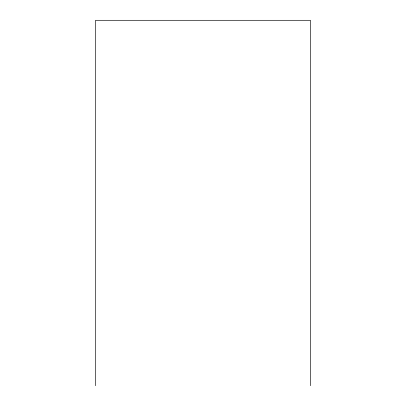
<?xml version="1.0" encoding="UTF-8"?>
<svg xmlns="http://www.w3.org/2000/svg" width="406" height="406" viewBox="0 0 406 406"><rect width="100%" height="100%" fill="white"/><g stroke="black" fill="none" stroke-linecap="round" stroke-linejoin="round"><path stroke-width="0.61" d="M310.438 385.7L310.438 20.3L95.562 20.3L95.562 385.7"/></g></svg>
